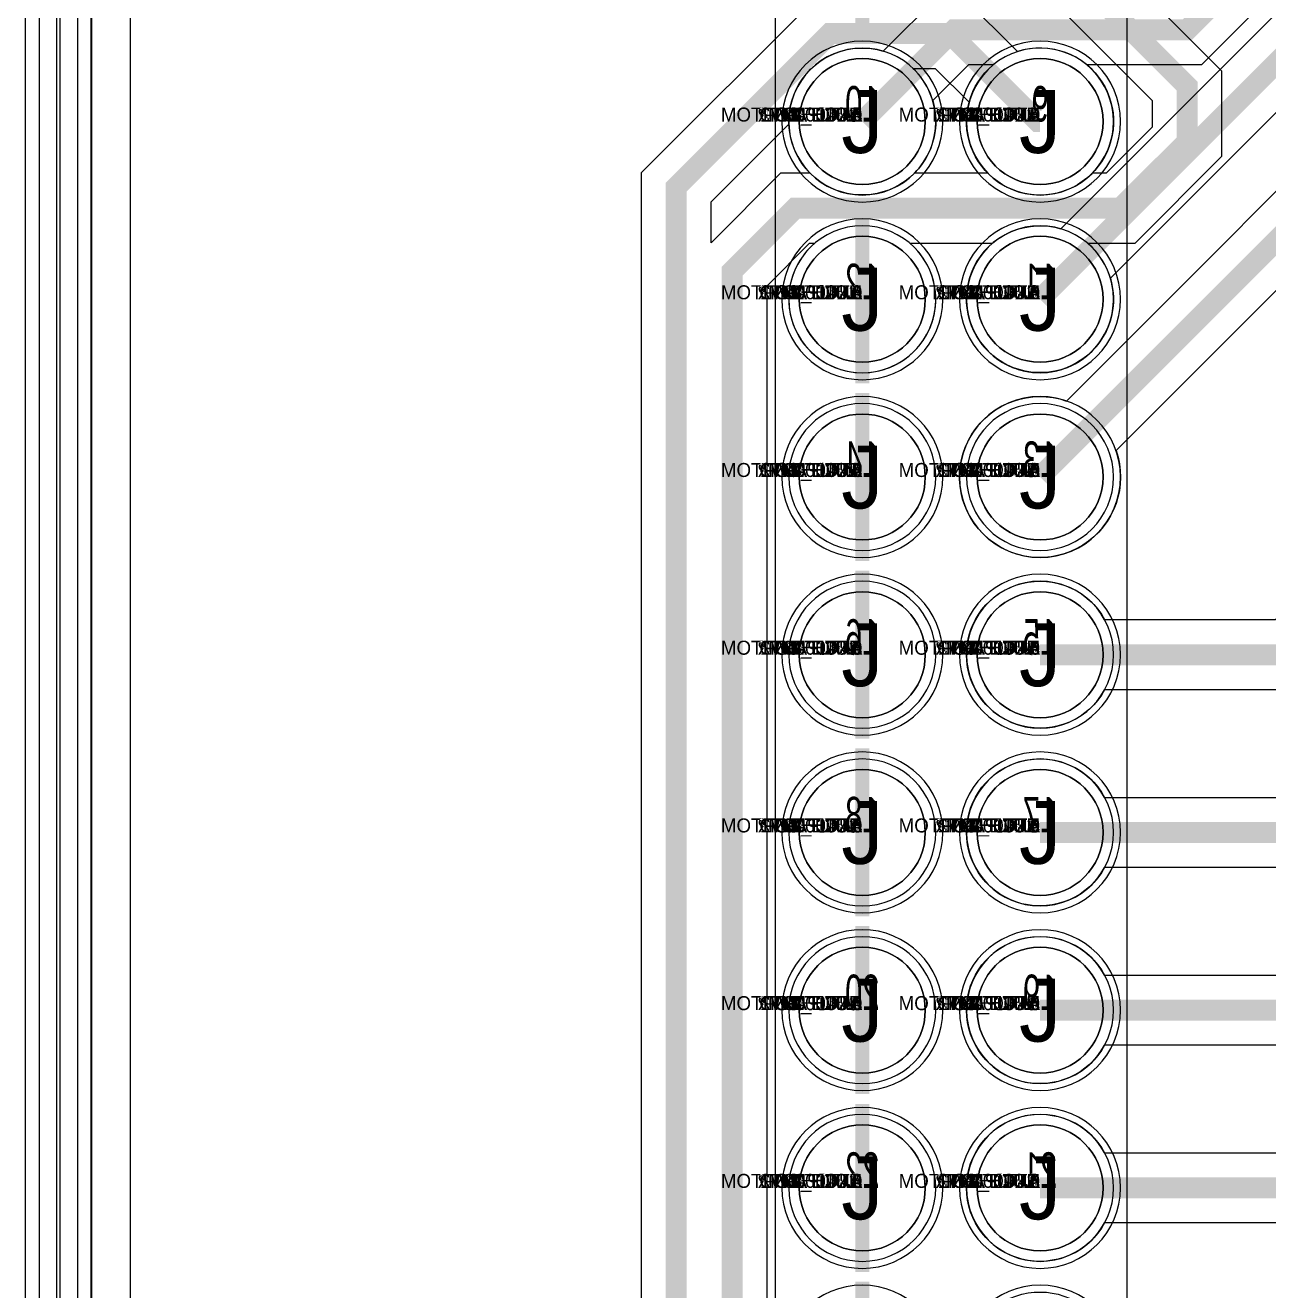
# Model space of a CAD drawing. Extents: x 0 to 323, y 0 to 320.
# Drawn here: x 1.51 to 19.28, y 181.44 to 199.52 of the extents above; entities that cross this region are included whole.
import ezdxf
from ezdxf.enums import TextEntityAlignment as Align

# ---------------------------------------------------------------- set-up
doc = ezdxf.new("R2010")
doc.units = 0
doc.header["$MEASUREMENT"] = 0
doc.layers.get('0').update_dxf_attribs({"linetype": 'CONTINUOUS'})
for name, color, linetype in [('BOARD_GEOMETRY_OUTLINE', 1, 'CONTINUOUS'), ('CDN_FIGURES', 7, 'CONTINUOUS'), ('ETCH_BOTTOM', 7, 'CONTINUOUS'), ('ETCH_GND', 3, 'CONTINUOUS'), ('ETCH_INT1', 4, 'CONTINUOUS'), ('ETCH_INT2', 5, 'CONTINUOUS'), ('ETCH_PWR', 6, 'CONTINUOUS'), ('ETCH_TOP', 2, 'CONTINUOUS'), ('MANUFACTURING_NCLEGEND-1-6', 8, 'CONTINUOUS'), ('PACKAGE_GEOMETRY_ASSEMBLY_TOP', 11, 'CONTINUOUS'), ('PACKAGE_GEOMETRY_PIN_NUMBER', 9, 'CONTINUOUS'), ('PACKAGE_KEEPIN_ALL', 12, 'CONTINUOUS')]:
    doc.layers.add(name, color=color, linetype=linetype)

# ---------------------------------------------------------------- blocks, each defined once
blk = doc.blocks.new('PAD_INFO')
for tag in ['SHAPE_TYPE', 'PAD_HEIGHT', 'PAD_LAYER', 'PAD_TYPE', 'PAD_WIDTH']:
    blk.add_attdef(tag, (0, 0), '', height=0.2)
at = {"flags": 2}
blk.add_attdef('CDN_TYPE', (0, 0), '', height=0.2, dxfattribs=at)
blk = doc.blocks.new('DRILL_INFO')
at = {"flags": 2}
blk.add_attdef('CDN_TYPE', (0, 0), '', height=0.2, dxfattribs=at)
for tag in ['FSHAPE', 'FCHAR', 'DRILL_HEIGHT', 'DIAMETER', 'PLATED', 'DRILL_WIDTH']:
    blk.add_attdef(tag, (0, 0), '', height=0.2)
blk = doc.blocks.new('CR1800X1200TH')
at = {"layer": 'ETCH_BOTTOM'}
blk.add_circle((0, 0), 0.9, dxfattribs=at)
at = {"layer": 'ETCH_GND'}
blk.add_circle((0, 0), 0.9, dxfattribs=at)
at = {"layer": 'ETCH_INT1'}
blk.add_circle((0, 0), 0.9, dxfattribs=at)
at = {"layer": 'ETCH_INT2'}
blk.add_circle((0, 0), 0.9, dxfattribs=at)
at = {"layer": 'ETCH_PWR'}
blk.add_circle((0, 0), 0.9, dxfattribs=at)
at = {"layer": 'ETCH_TOP'}
blk.add_circle((0, 0), 0.9, dxfattribs=at)
ref = blk.add_blockref('PAD_INFO', (0, 0))
ref.add_attrib('PAD_LAYER', 'ETCH_TOP', (0, 0), dxfattribs={"height": 0.2})
ref.add_attrib('SHAPE_TYPE', 'NULL', (0, 0), dxfattribs={"height": 0.2})
ref.add_attrib('PAD_TYPE', 'ANTIPAD', (0, 0), dxfattribs={"height": 0.2})
ref.add_attrib('PAD_WIDTH', '0.000000', (0, 0), dxfattribs={"height": 0.2})
ref.add_attrib('PAD_HEIGHT', '0.000000', (0, 0), dxfattribs={"height": 0.2})
ref = blk.add_blockref('PAD_INFO', (0, 0))
ref.add_attrib('PAD_LAYER', 'ETCH_GND', (0, 0), dxfattribs={"height": 0.2})
ref.add_attrib('SHAPE_TYPE', 'NULL', (0, 0), dxfattribs={"height": 0.2})
ref.add_attrib('PAD_TYPE', 'ANTIPAD', (0, 0), dxfattribs={"height": 0.2})
ref.add_attrib('PAD_WIDTH', '0.000000', (0, 0), dxfattribs={"height": 0.2})
ref.add_attrib('PAD_HEIGHT', '0.000000', (0, 0), dxfattribs={"height": 0.2})
ref = blk.add_blockref('PAD_INFO', (0, 0))
ref.add_attrib('PAD_LAYER', 'ETCH_INT1', (0, 0), dxfattribs={"height": 0.2})
ref.add_attrib('SHAPE_TYPE', 'NULL', (0, 0), dxfattribs={"height": 0.2})
ref.add_attrib('PAD_TYPE', 'ANTIPAD', (0, 0), dxfattribs={"height": 0.2})
ref.add_attrib('PAD_WIDTH', '0.000000', (0, 0), dxfattribs={"height": 0.2})
ref.add_attrib('PAD_HEIGHT', '0.000000', (0, 0), dxfattribs={"height": 0.2})
ref = blk.add_blockref('PAD_INFO', (0, 0))
ref.add_attrib('PAD_LAYER', 'ETCH_INT2', (0, 0), dxfattribs={"height": 0.2})
ref.add_attrib('SHAPE_TYPE', 'NULL', (0, 0), dxfattribs={"height": 0.2})
ref.add_attrib('PAD_TYPE', 'ANTIPAD', (0, 0), dxfattribs={"height": 0.2})
ref.add_attrib('PAD_WIDTH', '0.000000', (0, 0), dxfattribs={"height": 0.2})
ref.add_attrib('PAD_HEIGHT', '0.000000', (0, 0), dxfattribs={"height": 0.2})
ref = blk.add_blockref('PAD_INFO', (0, 0))
ref.add_attrib('PAD_LAYER', 'ETCH_PWR', (0, 0), dxfattribs={"height": 0.2})
ref.add_attrib('SHAPE_TYPE', 'NULL', (0, 0), dxfattribs={"height": 0.2})
ref.add_attrib('PAD_TYPE', 'ANTIPAD', (0, 0), dxfattribs={"height": 0.2})
ref.add_attrib('PAD_WIDTH', '0.000000', (0, 0), dxfattribs={"height": 0.2})
ref.add_attrib('PAD_HEIGHT', '0.000000', (0, 0), dxfattribs={"height": 0.2})
ref = blk.add_blockref('PAD_INFO', (0, 0))
ref.add_attrib('PAD_LAYER', 'ETCH_BOTTOM', (0, 0), dxfattribs={"height": 0.2})
ref.add_attrib('SHAPE_TYPE', 'NULL', (0, 0), dxfattribs={"height": 0.2})
ref.add_attrib('PAD_TYPE', 'ANTIPAD', (0, 0), dxfattribs={"height": 0.2})
ref.add_attrib('PAD_WIDTH', '0.000000', (0, 0), dxfattribs={"height": 0.2})
ref.add_attrib('PAD_HEIGHT', '0.000000', (0, 0), dxfattribs={"height": 0.2})
ref = blk.add_blockref('DRILL_INFO', (0, 0))
ref.add_attrib('DIAMETER', '1.200000', (0, 0), dxfattribs={"height": 0.2})
ref.add_attrib('PLATED', 'PLATED', (0, 0), dxfattribs={"height": 0.2})
ref.add_attrib('FSHAPE', 'CIRCLE', (0, 0), dxfattribs={"height": 0.2})
ref.add_attrib('FCHAR', 'J', (0, 0), dxfattribs={"height": 0.2})
ref.add_attrib('DRILL_WIDTH', '1.800000', (0, 0), dxfattribs={"height": 0.2})
ref.add_attrib('DRILL_HEIGHT', '1.800000', (0, 0), dxfattribs={"height": 0.2})
ref = blk.add_blockref('PAD_INFO', (0, 0))
ref.add_attrib('PAD_LAYER', 'ETCH_TOP', (0, 0), dxfattribs={"height": 0.2})
ref.add_attrib('SHAPE_TYPE', 'NULL', (0, 0), dxfattribs={"height": 0.2})
ref.add_attrib('PAD_TYPE', 'THERMAL', (0, 0), dxfattribs={"height": 0.2})
ref.add_attrib('PAD_WIDTH', '0.000000', (0, 0), dxfattribs={"height": 0.2})
ref.add_attrib('PAD_HEIGHT', '0.000000', (0, 0), dxfattribs={"height": 0.2})
ref = blk.add_blockref('PAD_INFO', (0, 0))
ref.add_attrib('PAD_LAYER', 'ETCH_GND', (0, 0), dxfattribs={"height": 0.2})
ref.add_attrib('SHAPE_TYPE', 'NULL', (0, 0), dxfattribs={"height": 0.2})
ref.add_attrib('PAD_TYPE', 'THERMAL', (0, 0), dxfattribs={"height": 0.2})
ref.add_attrib('PAD_WIDTH', '0.000000', (0, 0), dxfattribs={"height": 0.2})
ref.add_attrib('PAD_HEIGHT', '0.000000', (0, 0), dxfattribs={"height": 0.2})
ref = blk.add_blockref('PAD_INFO', (0, 0))
ref.add_attrib('PAD_LAYER', 'ETCH_INT1', (0, 0), dxfattribs={"height": 0.2})
ref.add_attrib('SHAPE_TYPE', 'NULL', (0, 0), dxfattribs={"height": 0.2})
ref.add_attrib('PAD_TYPE', 'THERMAL', (0, 0), dxfattribs={"height": 0.2})
ref.add_attrib('PAD_WIDTH', '0.000000', (0, 0), dxfattribs={"height": 0.2})
ref.add_attrib('PAD_HEIGHT', '0.000000', (0, 0), dxfattribs={"height": 0.2})
ref = blk.add_blockref('PAD_INFO', (0, 0))
ref.add_attrib('PAD_LAYER', 'ETCH_INT2', (0, 0), dxfattribs={"height": 0.2})
ref.add_attrib('SHAPE_TYPE', 'NULL', (0, 0), dxfattribs={"height": 0.2})
ref.add_attrib('PAD_TYPE', 'THERMAL', (0, 0), dxfattribs={"height": 0.2})
ref.add_attrib('PAD_WIDTH', '0.000000', (0, 0), dxfattribs={"height": 0.2})
ref.add_attrib('PAD_HEIGHT', '0.000000', (0, 0), dxfattribs={"height": 0.2})
ref = blk.add_blockref('PAD_INFO', (0, 0))
ref.add_attrib('PAD_LAYER', 'ETCH_PWR', (0, 0), dxfattribs={"height": 0.2})
ref.add_attrib('SHAPE_TYPE', 'NULL', (0, 0), dxfattribs={"height": 0.2})
ref.add_attrib('PAD_TYPE', 'THERMAL', (0, 0), dxfattribs={"height": 0.2})
ref.add_attrib('PAD_WIDTH', '0.000000', (0, 0), dxfattribs={"height": 0.2})
ref.add_attrib('PAD_HEIGHT', '0.000000', (0, 0), dxfattribs={"height": 0.2})
ref = blk.add_blockref('PAD_INFO', (0, 0))
ref.add_attrib('PAD_LAYER', 'ETCH_BOTTOM', (0, 0), dxfattribs={"height": 0.2})
ref.add_attrib('SHAPE_TYPE', 'NULL', (0, 0), dxfattribs={"height": 0.2})
ref.add_attrib('PAD_TYPE', 'THERMAL', (0, 0), dxfattribs={"height": 0.2})
ref.add_attrib('PAD_WIDTH', '0.000000', (0, 0), dxfattribs={"height": 0.2})
ref.add_attrib('PAD_HEIGHT', '0.000000', (0, 0), dxfattribs={"height": 0.2})
ref = blk.add_blockref('PAD_INFO', (0, 0))
ref.add_attrib('PAD_LAYER', 'ETCH_TOP', (0, 0), dxfattribs={"height": 0.2})
ref.add_attrib('SHAPE_TYPE', 'CIRCLE', (0, 0), dxfattribs={"height": 0.2})
ref.add_attrib('PAD_TYPE', 'REGULAR', (0, 0), dxfattribs={"height": 0.2})
ref.add_attrib('PAD_WIDTH', '1.800000', (0, 0), dxfattribs={"height": 0.2})
ref.add_attrib('PAD_HEIGHT', '1.800000', (0, 0), dxfattribs={"height": 0.2})
ref = blk.add_blockref('PAD_INFO', (0, 0))
ref.add_attrib('PAD_LAYER', 'ETCH_GND', (0, 0), dxfattribs={"height": 0.2})
ref.add_attrib('SHAPE_TYPE', 'CIRCLE', (0, 0), dxfattribs={"height": 0.2})
ref.add_attrib('PAD_TYPE', 'REGULAR', (0, 0), dxfattribs={"height": 0.2})
ref.add_attrib('PAD_WIDTH', '1.800000', (0, 0), dxfattribs={"height": 0.2})
ref.add_attrib('PAD_HEIGHT', '1.800000', (0, 0), dxfattribs={"height": 0.2})
ref = blk.add_blockref('PAD_INFO', (0, 0))
ref.add_attrib('PAD_LAYER', 'ETCH_INT1', (0, 0), dxfattribs={"height": 0.2})
ref.add_attrib('SHAPE_TYPE', 'CIRCLE', (0, 0), dxfattribs={"height": 0.2})
ref.add_attrib('PAD_TYPE', 'REGULAR', (0, 0), dxfattribs={"height": 0.2})
ref.add_attrib('PAD_WIDTH', '1.800000', (0, 0), dxfattribs={"height": 0.2})
ref.add_attrib('PAD_HEIGHT', '1.800000', (0, 0), dxfattribs={"height": 0.2})
ref = blk.add_blockref('PAD_INFO', (0, 0))
ref.add_attrib('PAD_LAYER', 'ETCH_INT2', (0, 0), dxfattribs={"height": 0.2})
ref.add_attrib('SHAPE_TYPE', 'CIRCLE', (0, 0), dxfattribs={"height": 0.2})
ref.add_attrib('PAD_TYPE', 'REGULAR', (0, 0), dxfattribs={"height": 0.2})
ref.add_attrib('PAD_WIDTH', '1.800000', (0, 0), dxfattribs={"height": 0.2})
ref.add_attrib('PAD_HEIGHT', '1.800000', (0, 0), dxfattribs={"height": 0.2})
ref = blk.add_blockref('PAD_INFO', (0, 0))
ref.add_attrib('PAD_LAYER', 'ETCH_PWR', (0, 0), dxfattribs={"height": 0.2})
ref.add_attrib('SHAPE_TYPE', 'CIRCLE', (0, 0), dxfattribs={"height": 0.2})
ref.add_attrib('PAD_TYPE', 'REGULAR', (0, 0), dxfattribs={"height": 0.2})
ref.add_attrib('PAD_WIDTH', '1.800000', (0, 0), dxfattribs={"height": 0.2})
ref.add_attrib('PAD_HEIGHT', '1.800000', (0, 0), dxfattribs={"height": 0.2})
ref = blk.add_blockref('PAD_INFO', (0, 0))
ref.add_attrib('PAD_LAYER', 'ETCH_BOTTOM', (0, 0), dxfattribs={"height": 0.2})
ref.add_attrib('SHAPE_TYPE', 'CIRCLE', (0, 0), dxfattribs={"height": 0.2})
ref.add_attrib('PAD_TYPE', 'REGULAR', (0, 0), dxfattribs={"height": 0.2})
ref.add_attrib('PAD_WIDTH', '1.800000', (0, 0), dxfattribs={"height": 0.2})
ref.add_attrib('PAD_HEIGHT', '1.800000', (0, 0), dxfattribs={"height": 0.2})
for tag in ['CDN_TYPE', 'PIN']:
    blk.add_attdef(tag, (0, 0), '', height=0.2)
at = {"flags": 2}
for tag in ['PSTKNAME', 'BBV']:
    blk.add_attdef(tag, (0, 0), '', height=0.2, dxfattribs=at)
blk = doc.blocks.new('F562')
at = {"layer": 'PACKAGE_GEOMETRY_ASSEMBLY_TOP'}
blk.add_lwpolyline([(-1.24, -49.53), (3.78, -49.53), (3.78, 1.27), (-1.24, 1.27)], close=True, dxfattribs=at)
at = {"layer": 'ETCH_TOP'}
for p in [(0, -25.4), (0, -22.86), (0, -20.32), (0, -17.78), (2.54, -25.4), (2.54, -22.86), (2.54, -20.32), (2.54, -17.78)]:
    blk.add_blockref('CR1800X1200TH', p, dxfattribs=at)
ref = blk.add_blockref('CR1800X1200TH', (0, -15.24), dxfattribs=at)
ref.add_attrib('CDN_TYPE', 'PIN', (0, 0), dxfattribs={"height": 0.2})
ref.add_attrib('PIN', '13', (0, 0), dxfattribs={"height": 0.2})
ref = blk.add_blockref('CR1800X1200TH', (0, -10.16), dxfattribs=at)
ref.add_attrib('CDN_TYPE', 'PIN', (0, 0), dxfattribs={"height": 0.2})
ref.add_attrib('PIN', '9', (0, 0), dxfattribs={"height": 0.2})
ref = blk.add_blockref('CR1800X1200TH', (0, -12.7), dxfattribs=at)
ref.add_attrib('CDN_TYPE', 'PIN', (0, 0), dxfattribs={"height": 0.2})
ref.add_attrib('PIN', '11', (0, 0), dxfattribs={"height": 0.2})
ref = blk.add_blockref('CR1800X1200TH', (2.54, -12.7), dxfattribs=at)
ref.add_attrib('CDN_TYPE', 'PIN', (0, 0), dxfattribs={"height": 0.2})
ref.add_attrib('PIN', '12', (0, 0), dxfattribs={"height": 0.2})
ref = blk.add_blockref('CR1800X1200TH', (2.54, -10.16), dxfattribs=at)
ref.add_attrib('CDN_TYPE', 'PIN', (0, 0), dxfattribs={"height": 0.2})
ref.add_attrib('PIN', '10', (0, 0), dxfattribs={"height": 0.2})
ref = blk.add_blockref('CR1800X1200TH', (2.54, -15.24), dxfattribs=at)
ref.add_attrib('CDN_TYPE', 'PIN', (0, 0), dxfattribs={"height": 0.2})
ref.add_attrib('PIN', '14', (0, 0), dxfattribs={"height": 0.2})
at = {"flags": 2}
for tag in ['SYMBOL_TYPE', 'CDN_TYPE', 'REFDES']:
    blk.add_attdef(tag, (0, 0), '', height=0.2, dxfattribs=at)
blk = doc.blocks.new('FIGURE_CIRCLE')
at = {"layer": 'CDN_FIGURES'}
blk.add_circle((0, 0), 0.5, dxfattribs=at)

msp = doc.modelspace()

# ---------------------------------------------------------------- linework, layer by layer
at = {"layer": 'BOARD_GEOMETRY_OUTLINE'}
msp.add_lwpolyline([(1.513, 154.805), (1.513, 272.805), (191.513, 272.805), (191.513, 154.805)], close=True, dxfattribs=at)
at = {"layer": 'ETCH_BOTTOM'}
msp.add_lwpolyline([(2.453, 155.555), (2.453, 271.875), (190.943, 271.875), (190.943, 155.555), (176.033, 155.555), (176.033, 158.165), (150.373, 158.165), (150.373, 155.555)], close=True, dxfattribs=at)
for points, format in [([(16.013, 193.065, 0.3, 0.3, 0), (21.928, 198.98, 0.3, 0.3, 0), (21.928, 221.705, 0.3, 0.3, 0), (23.213, 221.705, 0.3, 0.3, 0)], "xyseb"), ([(22.428, 218.905), (22.428, 198.773), (17.099, 193.444, -4.370474), (16.391, 194.151), (21.428, 199.188), (21.428, 221.135)], "xyb"), ([(13.473, 199.485, 0.2, 0.2, 0), (13.473, 200.685, 0.2, 0.2, 0)], "xyseb"), ([(13.473, 195.605, 0.2, 0.2, 0), (13.473, 196.806, 0.2, 0.2, 0)], "xyseb"), ([(13.473, 194.405, 0.2, 0.2, 0), (13.473, 195.605, 0.2, 0.2, 0)], "xyseb"), ([(13.473, 193.065, 0.2, 0.2, 0), (13.473, 194.266, 0.2, 0.2, 0)], "xyseb"), ([(13.473, 191.865, 0.2, 0.2, 0), (13.473, 193.065, 0.2, 0.2, 0)], "xyseb"), ([(13.473, 190.525, 0.2, 0.2, 0), (13.473, 191.726, 0.2, 0.2, 0)], "xyseb"), ([(13.473, 189.325, 0.2, 0.2, 0), (13.473, 190.525, 0.2, 0.2, 0)], "xyseb"), ([(13.473, 187.985, 0.2, 0.2, 0), (13.473, 189.186, 0.2, 0.2, 0)], "xyseb"), ([(13.473, 186.785, 0.2, 0.2, 0), (13.473, 187.985, 0.2, 0.2, 0)], "xyseb"), ([(13.473, 185.445, 0.2, 0.2, 0), (13.473, 186.646, 0.2, 0.2, 0)], "xyseb"), ([(13.473, 184.245, 0.2, 0.2, 0), (13.473, 185.445, 0.2, 0.2, 0)], "xyseb"), ([(13.473, 182.905, 0.2, 0.2, 0), (13.473, 184.106, 0.2, 0.2, 0)], "xyseb"), ([(13.473, 181.705, 0.2, 0.2, 0), (13.473, 182.905, 0.2, 0.2, 0)], "xyseb"), ([(13.473, 180.365, 0.2, 0.2, 0), (13.473, 181.566, 0.2, 0.2, 0)], "xyseb")]:
    msp.add_lwpolyline(points, format=format, dxfattribs=at)
for points in [[(14.623, 198.145, 1), (12.323, 198.145, 1)], [(17.163, 198.145, 1), (14.863, 198.145, 1)], [(14.623, 195.605, 1), (12.323, 195.605, 1)], [(17.163, 195.605, 1), (14.863, 195.605, 1)], [(14.623, 193.065, 1), (12.323, 193.065, 1)], [(14.623, 190.525, 1), (12.323, 190.525, 1)], [(17.163, 190.525, 1), (14.863, 190.525, 1)], [(14.623, 187.985, 1), (12.323, 187.985, 1)], [(17.163, 187.985, 1), (14.863, 187.985, 1)], [(14.623, 185.445, 1), (12.323, 185.445, 1)], [(17.163, 185.445, 1), (14.863, 185.445, 1)], [(14.623, 182.905, 1), (12.323, 182.905, 1)], [(17.163, 182.905, 1), (14.863, 182.905, 1)], [(14.623, 180.365, 1), (12.323, 180.365, 1)], [(17.163, 180.365, 1), (14.863, 180.365, 1)]]:
    msp.add_lwpolyline(points, format="xyb", close=True, dxfattribs=at)
at = {"layer": 'ETCH_GND'}
msp.add_lwpolyline([(150.123, 155.155), (2.013, 155.155), (2.013, 272.255), (191.113, 272.255), (191.113, 155.155), (176.083, 155.155), (176.083, 158.385), (150.123, 158.385)], close=True, dxfattribs=at)
for points in [[(14.523, 198.145, 1), (12.423, 198.145, 1)], [(17.063, 198.145, 1), (14.963, 198.145, 1)], [(17.063, 195.605, 1), (14.963, 195.605, 1)], [(17.063, 193.065, 1), (14.963, 193.065, 1)], [(17.063, 190.525, 1), (14.963, 190.525, 1)], [(17.063, 187.985, 1), (14.963, 187.985, 1)], [(17.063, 185.445, 1), (14.963, 185.445, 1)], [(17.063, 182.905, 1), (14.963, 182.905, 1)]]:
    msp.add_lwpolyline(points, format="xyb", close=True, dxfattribs=at)
at = {"layer": 'ETCH_INT1'}
msp.add_lwpolyline([(150.003, 155.505), (2.263, 155.505), (2.263, 272.305), (190.563, 272.305)], dxfattribs=at)
for points, format in [([(161.663, 263.105, 0.3, 0.3, 0), (166.833, 257.935, 0.3, 0.3, 0), (166.833, 245.955, 0.3, 0.3, 0), (166.863, 245.925, 0.3, 0.3, 0), (166.863, 245.386, 0.3, 0.3, 0), (166.833, 245.356, 0.3, 0.3, 0), (166.833, 226.175, 0.3, 0.3, 0), (147.643, 206.985, 0.3, 0.3, 0), (128.812, 206.985, 0.3, 0.3, 0), (128.782, 206.955, 0.3, 0.3, 0), (128.243, 206.955, 0.3, 0.3, 0), (128.213, 206.985, 0.3, 0.3, 0), (127.193, 206.985, 0.3, 0.3, 0), (125.613, 205.405, 0.3, 0.3, 0), (91.613, 205.405, 0.3, 0.3, 0), (91.093, 204.885, 0.3, 0.3, 0), (25.293, 204.885, 0.3, 0.3, 0), (16.013, 195.605, 0.3, 0.3, 0)], "xyseb"), ([(101.363, 208.585, 0.3, 0.3, 0), (74.953, 208.585, 0.3, 0.3, 0), (74.563, 208.975, 0.3, 0.3, 0), (61.562, 208.975, 0.3, 0.3, 0), (61.532, 209.005, 0.3, 0.3, 0), (60.993, 209.005, 0.3, 0.3, 0), (60.613, 208.625, 0.3, 0.3, 0), (60.613, 208.582, 0.3, 0.3, 0), (60.511, 208.48, 0.3, 0.3, 0), (48.788, 208.48, 0.3, 0.3, 0), (48.563, 208.255, 0.3, 0.3, 0), (47.663, 208.255, 0.3, 0.3, 0), (46.913, 209.005, 0.3, 0.3, 0), (30.072, 209.005, 0.3, 0.3, 0), (29.927, 208.86, 0.3, 0.3, 0), (29.388, 208.86, 0.3, 0.3, 0), (29.243, 209.005, 0.3, 0.3, 0), (27.663, 209.005, 0.3, 0.3, 0), (18.113, 199.455, 0.3, 0.3, 0), (14.783, 199.455, 0.3, 0.3, 0), (13.473, 198.145, 0.3, 0.3, 0)], "xyseb"), ([(27.87, 208.505), (18.32, 198.955), (16.681, 198.955, -2.782755), (15.344, 198.955), (14.99, 198.955), (14.479, 198.445, -3.946277), (13.772, 199.152), (14.576, 199.956)], "xyb"), ([(91.063, 204.385), (75.529, 204.385, -1.457307), (74.596, 204.385), (56.529, 204.385, -1.457307), (55.596, 204.385), (38.007, 204.385, -1.643726), (37.119, 204.385), (25.5, 204.385), (17.019, 195.905, -3.946277), (16.312, 196.612), (25.086, 205.386), (90.392, 205.386, -1.157049)], "xyb")]:
    msp.add_lwpolyline(points, format=format, dxfattribs=at)
for points in [[(14.523, 195.605, 1), (12.423, 195.605, 1)], [(14.523, 193.065, 1), (12.423, 193.065, 1)], [(17.063, 193.065, 1), (14.963, 193.065, 1)], [(14.523, 190.525, 1), (12.423, 190.525, 1)], [(17.063, 190.525, 1), (14.963, 190.525, 1)], [(14.523, 187.985, 1), (12.423, 187.985, 1)], [(17.063, 187.985, 1), (14.963, 187.985, 1)], [(14.523, 185.445, 1), (12.423, 185.445, 1)], [(17.063, 185.445, 1), (14.963, 185.445, 1)], [(14.523, 182.905, 1), (12.423, 182.905, 1)], [(17.063, 182.905, 1), (14.963, 182.905, 1)]]:
    msp.add_lwpolyline(points, format="xyb", close=True, dxfattribs=at)
at = {"layer": 'ETCH_INT2'}
msp.add_lwpolyline([(149.883, 155.005), (1.963, 155.005), (1.713, 155.255), (1.713, 227.005)], dxfattribs=at)
for points, format in [([(95.263, 222.605, 0.3, 0.3, 0), (95.263, 219.005, 0.3, 0.3, 0), (73.313, 197.055, 0.3, 0.3, 0), (73.313, 195.836, 0.3, 0.3, 0), (63.337, 185.86, 0.3, 0.3, 0), (56.977, 185.86, 0.3, 0.3, 0), (56.947, 185.89, 0.3, 0.3, 0), (56.408, 185.89, 0.3, 0.3, 0), (56.028, 185.51, 0.3, 0.3, 0), (56.028, 185.467, 0.3, 0.3, 0), (55.696, 185.135, 0.3, 0.3, 0), (36.412, 185.135, 0.3, 0.3, 0), (36.382, 185.105, 0.3, 0.3, 0), (35.843, 185.105, 0.3, 0.3, 0), (35.503, 185.445, 0.3, 0.3, 0), (16.013, 185.445, 0.3, 0.3, 0)], "xyseb"), ([(43.713, 222.555, 0.3, 0.3, 0), (43.713, 222.505, 0.3, 0.3, 0), (40.263, 219.055, 0.3, 0.3, 0), (40.263, 211.282, 0.3, 0.3, 0), (39.686, 210.705, 0.3, 0.3, 0), (39.643, 210.705, 0.3, 0.3, 0), (39.263, 210.325, 0.3, 0.3, 0), (39.263, 209.455, 0.3, 0.3, 0), (36.943, 207.135, 0.3, 0.3, 0), (36.943, 204.455, 0.3, 0.3, 0), (36.913, 204.425, 0.3, 0.3, 0), (36.913, 202.025, 0.3, 0.3, 0), (34.543, 199.655, 0.3, 0.3, 0), (28.713, 199.655, 0.3, 0.3, 0), (19.583, 190.525, 0.3, 0.3, 0), (16.013, 190.525, 0.3, 0.3, 0)], "xyseb"), ([(69.843, 211.905, 0.3, 0.3, 0), (67.998, 210.06, 0.3, 0.3, 0), (67.998, 206.801, 0.3, 0.3, 0), (68.613, 206.186, 0.3, 0.3, 0), (68.613, 204.055, 0.3, 0.3, 0), (66.263, 201.705, 0.3, 0.3, 0), (66.243, 201.705, 0.3, 0.3, 0), (65.863, 201.325, 0.3, 0.3, 0), (65.863, 201.305, 0.3, 0.3, 0), (52.543, 187.985, 0.3, 0.3, 0), (32.802, 187.985, 0.3, 0.3, 0), (32.782, 188.005, 0.3, 0.3, 0), (32.243, 188.005, 0.3, 0.3, 0), (32.223, 187.985, 0.3, 0.3, 0), (16.013, 187.985, 0.3, 0.3, 0)], "xyseb"), ([(37.398, 201.804), (34.75, 199.155), (28.92, 199.155), (19.79, 190.025), (16.936, 190.025, -3.946266), (16.936, 191.026), (19.376, 191.026), (28.506, 200.156)], "xyb"), ([(66.076, 200.812), (52.75, 187.485), (50.053, 187.485, -6.965178), (49.772, 187.485), (32.996, 187.485, -1.304548), (32.03, 187.485), (16.936, 187.485, -3.946266), (16.936, 188.486), (32.016, 188.486), (32.036, 188.506), (32.989, 188.506), (33.009, 188.486), (52.336, 188.486), (54.888, 191.038, -9.823898), (55.03, 191.18), (65.363, 201.513)], "xyb"), ([(16.013, 200.685, 0.3, 0.3, 0), (16.083, 200.685, 0.3, 0.3, 0), (18.113, 198.655, 0.3, 0.3, 0), (18.113, 197.855, 0.3, 0.3, 0), (17.163, 196.905, 0.3, 0.3, 0), (12.513, 196.905, 0.3, 0.3, 0), (11.613, 196.005, 0.3, 0.3, 0), (11.613, 168.655, 0.3, 0.3, 0), (12.113, 168.155, 0.3, 0.3, 0), (12.113, 159.755, 0.3, 0.3, 0), (12.213, 159.655, 0.3, 0.3, 0), (12.213, 159.608, 0.3, 0.3, 0), (13.915, 157.905, 0.3, 0.3, 0), (173.113, 157.905, 0.3, 0.3, 0), (182.163, 166.955, 0.3, 0.3, 0), (182.163, 174.405, 0.3, 0.3, 0), (181.513, 175.055, 0.3, 0.3, 0), (181.513, 175.066, 0.3, 0.3, 0), (181.503, 175.076, 0.3, 0.3, 0), (181.503, 175.615, 0.3, 0.3, 0), (181.513, 175.625, 0.3, 0.3, 0), (181.513, 176.155, 0.3, 0.3, 0), (179.063, 178.605, 0.3, 0.3, 0), (179.013, 178.605, 0.3, 0.3, 0)], "xyseb"), ([(141.981, 158.406), (14.123, 158.406), (13.531, 158.997, 1.596923), (12.613, 160.648), (12.613, 161.983, 3.169045), (12.613, 163.188), (12.613, 164.523, 3.169045), (12.613, 165.728), (12.613, 167.063, 3.169045), (12.613, 168.268), (12.613, 168.363), (12.113, 168.863), (12.113, 195.798), (12.72, 196.405), (12.792, 196.405, 2.719345), (14.153, 196.405), (15.332, 196.405, 2.719345), (16.693, 196.405), (17.37, 196.405), (18.613, 197.648), (18.613, 198.863), (17.034, 200.441, 3.939894)], "xyb"), ([(12.789, 199.889), (10.313, 197.413), (10.313, 167.798), (10.713, 167.398), (10.713, 162.224, 4.945626), (10.762, 159.505), (14.462, 155.805), (149.883, 155.805)], "xyb"), ([(16.365, 199.696), (17.613, 198.448), (17.613, 198.063), (16.956, 197.406), (16.758, 197.406, 0.785966), (15.69, 199.145), (14.93, 199.906)], "xyb"), ([(176.563, 195.655, 0.3, 0.3, 0), (178.263, 193.955, 0.3, 0.3, 0), (180.863, 193.955, 0.3, 0.3, 0), (187.763, 187.055, 0.3, 0.3, 0), (187.763, 169.905, 0.3, 0.3, 0), (175.023, 157.165, 0.3, 0.3, 0), (150.803, 157.165, 0.3, 0.3, 0), (150.183, 156.545, 0.3, 0.3, 0), (150.183, 156.305, 0.3, 0.3, 0), (14.669, 156.305, 0.3, 0.3, 0), (11.213, 159.761, 0.3, 0.3, 0), (11.213, 167.605, 0.3, 0.3, 0), (10.813, 168.005, 0.3, 0.3, 0), (10.813, 197.205, 0.3, 0.3, 0), (13.013, 199.405, 0.3, 0.3, 0), (14.723, 199.405, 0.3, 0.3, 0), (15.983, 198.145, 0.3, 0.3, 0), (16.013, 198.145, 0.3, 0.3, 0)], "xyseb"), ([(16.013, 182.905, 0.3, 0.3, 0), (40.443, 182.905, 0.3, 0.3, 0), (40.893, 183.355, 0.3, 0.3, 0), (41.432, 183.355, 0.3, 0.3, 0), (41.902, 182.885, 0.3, 0.3, 0), (65.013, 182.885, 0.3, 0.3, 0), (65.043, 182.855, 0.3, 0.3, 0), (65.582, 182.855, 0.3, 0.3, 0), (65.612, 182.885, 0.3, 0.3, 0), (75.323, 182.885, 0.3, 0.3, 0), (75.743, 183.305, 0.3, 0.3, 0), (76.282, 183.305, 0.3, 0.3, 0), (76.312, 183.275, 0.3, 0.3, 0), (82.056, 183.275, 0.3, 0.3, 0), (82.713, 183.932, 0.3, 0.3, 0), (82.713, 183.975, 0.3, 0.3, 0), (83.093, 184.355, 0.3, 0.3, 0), (83.136, 184.355, 0.3, 0.3, 0), (83.186, 184.405, 0.3, 0.3, 0), (83.632, 184.405, 0.3, 0.3, 0), (84.113, 184.886, 0.3, 0.3, 0), (84.113, 184.955, 0.3, 0.3, 0), (90.163, 191.005, 0.3, 0.3, 0)], "xyseb"), ([(57.163, 185.36, -0.859737), (56.25, 184.982), (56.049, 184.782, -0.198912), (55.696, 184.635), (36.619, 184.635), (36.589, 184.605), (35.636, 184.605), (35.296, 184.945), (16.936, 184.945, -3.946266), (16.936, 185.946), (35.65, 185.946, -0.92871), (36.598, 185.636), (55.489, 185.636), (55.575, 185.722, -0.087232), (55.674, 185.863), (56.201, 186.391), (57.154, 186.391)], "xyb"), ([(39.254, 180.605), (26.693, 180.605), (26.271, 180.184, -1.953524), (25.525, 179.865), (16.936, 179.865, -3.946266), (16.936, 180.866), (25.539, 180.866), (26.279, 181.606), (28.012, 181.606, -0.499625), (28.012, 182.405), (26.113, 182.405, -2.997003), (25.512, 182.405), (23.663, 182.405, -2.997003), (23.062, 182.405), (16.936, 182.405, -3.946266), (16.936, 183.406), (38.399, 183.406, -70.921901)], "xyb")]:
    msp.add_lwpolyline(points, format=format, dxfattribs=at)
for points in [[(14.218, 197.406, 0.420124), (14.197, 198.905), (14.516, 198.905), (14.999, 198.421, 0.268081), (15.267, 197.406)], [(11.313, 196.413), (11.313, 196.998), (12.423, 198.109, 0.188919), (12.727, 197.406), (12.306, 197.406)], [(14.523, 193.065, 1), (12.423, 193.065, 1)], [(17.063, 193.065, 1), (14.963, 193.065, 1)], [(14.523, 190.525, 1), (12.423, 190.525, 1)], [(14.523, 187.985, 1), (12.423, 187.985, 1)], [(14.523, 185.445, 1), (12.423, 185.445, 1)], [(14.523, 182.905, 1), (12.423, 182.905, 1)]]:
    msp.add_lwpolyline(points, format="xyb", close=True, dxfattribs=at)
at = {"layer": 'ETCH_PWR'}
msp.add_lwpolyline([(150.383, 155.605), (3.213, 155.605), (2.463, 156.355), (2.463, 271.805)], dxfattribs=at)
for points in [[(14.523, 198.145, 1), (12.423, 198.145, 1)], [(17.063, 198.145, 1), (14.963, 198.145, 1)], [(14.523, 195.605, 1), (12.423, 195.605, 1)], [(17.063, 195.605, 1), (14.963, 195.605, 1)], [(14.523, 193.065, 1), (12.423, 193.065, 1)], [(17.063, 193.065, 1), (14.963, 193.065, 1)], [(14.523, 190.525, 1), (12.423, 190.525, 1)], [(17.063, 190.525, 1), (14.963, 190.525, 1)], [(14.523, 187.985, 1), (12.423, 187.985, 1)], [(17.063, 187.985, 1), (14.963, 187.985, 1)], [(14.523, 185.445, 1), (12.423, 185.445, 1)], [(17.063, 185.445, 1), (14.963, 185.445, 1)], [(14.523, 182.905, 1), (12.423, 182.905, 1)], [(17.063, 182.905, 1), (14.963, 182.905, 1)]]:
    msp.add_lwpolyline(points, format="xyb", close=True, dxfattribs=at)
at = {"layer": 'ETCH_TOP'}
msp.add_lwpolyline([(1.963, 155.275), (1.963, 272.195), (190.953, 272.195), (190.953, 155.275), (176.083, 155.275), (176.083, 158.445), (150.243, 158.445), (150.243, 155.275)], close=True, dxfattribs=at)
for points in [[(13.473, 199.485, 0.15, 0.15, 0), (13.473, 200.685, 0.15, 0.15, 0)], [(13.473, 195.605, 0.15, 0.15, 0), (13.473, 196.806, 0.15, 0.15, 0)], [(13.473, 194.405, 0.15, 0.15, 0), (13.473, 195.605, 0.15, 0.15, 0)], [(13.473, 193.065, 0.15, 0.15, 0), (13.473, 194.266, 0.15, 0.15, 0)], [(13.473, 191.865, 0.15, 0.15, 0), (13.473, 193.065, 0.15, 0.15, 0)], [(13.473, 190.525, 0.15, 0.15, 0), (13.473, 191.726, 0.15, 0.15, 0)], [(13.473, 189.325, 0.15, 0.15, 0), (13.473, 190.525, 0.15, 0.15, 0)], [(13.473, 187.985, 0.15, 0.15, 0), (13.473, 189.186, 0.15, 0.15, 0)], [(13.473, 186.785, 0.15, 0.15, 0), (13.473, 187.985, 0.15, 0.15, 0)], [(13.473, 185.445, 0.15, 0.15, 0), (13.473, 186.646, 0.15, 0.15, 0)], [(13.473, 184.245, 0.15, 0.15, 0), (13.473, 185.445, 0.15, 0.15, 0)], [(13.473, 182.905, 0.15, 0.15, 0), (13.473, 184.106, 0.15, 0.15, 0)], [(13.473, 181.705, 0.15, 0.15, 0), (13.473, 182.905, 0.15, 0.15, 0)], [(13.473, 180.365, 0.15, 0.15, 0), (13.473, 181.566, 0.15, 0.15, 0)]]:
    msp.add_lwpolyline(points, format="xyseb", dxfattribs=at)
for points in [[(14.623, 198.145, 1), (12.323, 198.145, 1)], [(17.163, 198.145, 1), (14.863, 198.145, 1)], [(14.623, 195.605, 1), (12.323, 195.605, 1)], [(17.163, 195.605, 1), (14.863, 195.605, 1)], [(14.623, 193.065, 1), (12.323, 193.065, 1)], [(17.163, 193.065, 1), (14.863, 193.065, 1)], [(14.623, 190.525, 1), (12.323, 190.525, 1)], [(17.163, 190.525, 1), (14.863, 190.525, 1)], [(14.623, 187.985, 1), (12.323, 187.985, 1)], [(17.163, 187.985, 1), (14.863, 187.985, 1)], [(14.623, 185.445, 1), (12.323, 185.445, 1)], [(17.163, 185.445, 1), (14.863, 185.445, 1)], [(14.623, 182.905, 1), (12.323, 182.905, 1)], [(17.163, 182.905, 1), (14.863, 182.905, 1)], [(14.623, 180.365, 1), (12.323, 180.365, 1)], [(17.163, 180.365, 1), (14.863, 180.365, 1)]]:
    msp.add_lwpolyline(points, format="xyb", close=True, dxfattribs=at)
at = {"layer": 'PACKAGE_KEEPIN_ALL'}
msp.add_lwpolyline([(3.013, 271.805), (3.013, 156.305), (190.513, 156.305), (190.513, 271.805)], close=True, dxfattribs=at)

# ---------------------------------------------------------------- block references
at = {"xscale": -1}
msp.add_blockref('F562', (16.013, 208.305), dxfattribs=at)
at = {"layer": 'MANUFACTURING_NCLEGEND-1-6', "xscale": 1.8, "yscale": 1.8}
for p in [(13.473, 198.145), (16.013, 198.145), (13.473, 195.605), (16.013, 195.605), (13.473, 193.065), (16.013, 193.065), (13.473, 190.525), (16.013, 190.525), (13.473, 187.985), (16.013, 187.985), (13.473, 185.445), (16.013, 185.445), (13.473, 182.905), (16.013, 182.905)]:
    msp.add_blockref('FIGURE_CIRCLE', p, dxfattribs=at)

# ---------------------------------------------------------------- texts
at = {"layer": 'MANUFACTURING_NCLEGEND-1-6'}
for p in [(13.473, 198.145), (16.013, 198.145), (13.473, 195.605), (16.013, 195.605), (13.473, 193.065), (16.013, 193.065), (13.473, 190.525), (16.013, 190.525), (13.473, 187.985), (16.013, 187.985), (13.473, 185.445), (16.013, 185.445), (13.473, 182.905), (16.013, 182.905)]:
    msp.add_text('J', height=0.9, dxfattribs=at).set_placement(p, align=Align.MIDDLE_CENTER)
at = {"layer": 'PACKAGE_GEOMETRY_PIN_NUMBER', "text_generation_flag": 2, "width": 0.649606}
for s, p in [('10', (13.473, 198.145)), ('9', (16.013, 198.145)), ('12', (13.473, 195.605)), ('11', (16.013, 195.605)), ('14', (13.473, 193.065)), ('13', (16.013, 193.065)), ('16', (13.473, 190.525)), ('15', (16.013, 190.525)), ('18', (13.473, 187.985)), ('17', (16.013, 187.985)), ('20', (13.473, 185.445)), ('19', (16.013, 185.445)), ('22', (13.473, 182.905)), ('21', (16.013, 182.905))]:
    msp.add_text(s, height=0.508, dxfattribs=at).set_placement(p, align=Align.CENTER)

doc.saveas('drawing.dxf')
